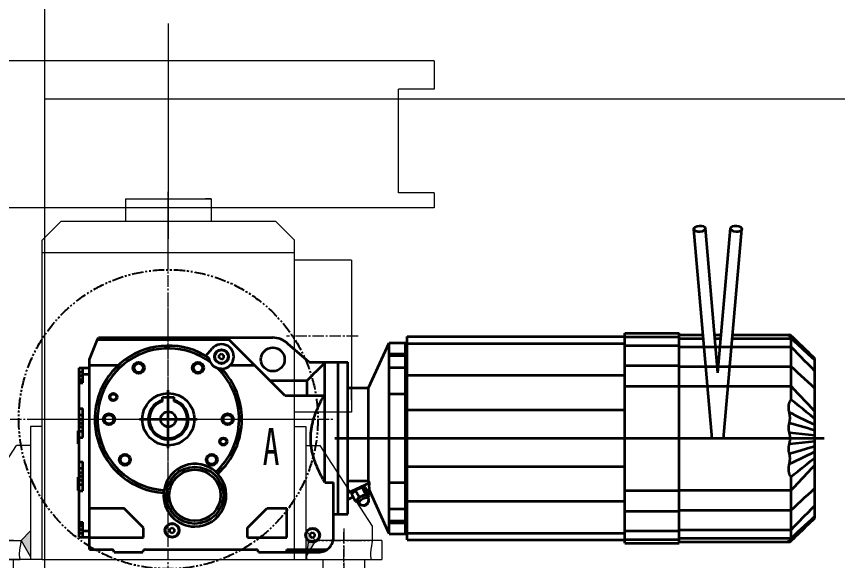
# Model space of a CAD drawing. Header units: millimetres. Extents: x -50460 to 50460, y -35640 to 35640.
# Drawn here: x -32865 to -32000, y 20628 to 21201 of the extents above; entities that cross this region are included whole.
import ezdxf

# ---------------------------------------------------------------- set-up
doc = ezdxf.new("R2010")
doc.units = ezdxf.units.MM
for name, pattern in [('双点画线', [22, 12, -2, 2, -2, 2, -2]), ('点画线', [18, 12, -2, 2, -2]), ('虚线', [2, 1, -1])]:
    doc.linetypes.add(name, pattern=pattern)
for name, color, linetype, lineweight in [('7', 30, '双点画线', 18), ('CDRAFT0', 7, 'Continuous', 15), ('EB0_1', 7, 'Continuous', 15), ('loading', 57, 'Continuous', 18), ('RackFrame', 5, 'Continuous', 18), ('中心线层', 1, '点画线', 18), ('剖面线层', 6, 'Continuous', 18), ('尺寸线层', 4, 'Continuous', 18), ('粗实线层', 7, 'Continuous', 15), ('虚线层', 100, '虚线', 18)]:
    doc.layers.add(name, color=color, linetype=linetype, lineweight=lineweight)
doc.styles.add('标准', font='', dxfattribs={"width": 0.667})
doc.styles.get('标准').set_extended_font_data('宋体')

# ---------------------------------------------------------------- blocks, each defined once
blk = doc.blocks.new('*X810')
at = {"layer": 'EB0_1'}
for p, q in [((2940, 130), (2010, 130)), ((2940, 130), (2940, 100)), ((2902.48, -9), (2902.48, 100)), ((2940, 100), (2902.48, 100)), ((2940, -9), (2902.48, -9)), ((2940, -9), (2940, -25)), ((2940, -25), (2437.59, -25))]:
    blk.add_line(p, q, dxfattribs=at)
at = {"layer": '中心线层'}
for p, q in [((2660, 169.1), (2660, -57.38)), ((2660, 159.71), (2660, -52.84))]:
    blk.add_line(p, q, dxfattribs=at)
blk = doc.blocks.new('*X814')
at = {"layer": 'CDRAFT0', "color": 1, "linetype": 'Continuous', "lineweight": 35}
for p, q in [((573.022827, -20.522934), (553.725769, 200.043564)), ((579, 48.842281), (565.680115, 201.089432)), ((579, 48.842281), (592.319885, 201.089432)), ((584.977173, -20.522934), (604.274231, 200.043564)), ((251.5, 87), (481, 87)), ((251.5, -127), (251.5, 87)), ((481, 90.5), (538.099976, 90.5)), ((481, -130.5), (481, 90.5)), ((481, 86.703751), (538.099976, 86.703751)), ((538.099976, -130.5), (538.099976, 90.5)), ((538.099976, 89), (563.440857, 89)), ((575.486694, 89), (582.513367, 89)), ((594.559204, 89), (655.107117, 89)), ((653.553528, 87.698013), (653.570557, 87.749474)), ((653.557129, 87.64547), (653.553528, 87.698013)), ((653.582336, 87.591972), (653.557129, 87.64547)), ((653.570557, 87.749474), (653.607178, 87.799713)), ((653.578186, 88.845238), (653.592285, 88.863464)), ((653.587402, 88.825836), (653.578186, 88.845238)), ((653.630188, 87.537636), (653.582336, 87.591972)), ((653.619141, 88.805962), (653.587402, 88.825836)), ((653.592285, 88.863464), (653.629395, 88.880508)), ((653.607178, 87.799713), (653.660645, 87.847504)), ((653.673767, 88.78508), (653.619141, 88.805962)), ((653.629395, 88.880508), (653.689148, 88.896385)), ((653.701843, 87.48243), (653.630188, 87.537636)), ((653.660645, 87.847504), (653.726807, 87.891624)), ((653.751709, 88.763245), (653.673767, 88.78508)), ((653.689148, 88.896385), (653.77124, 88.911079)), ((653.797791, 87.42688), (653.701843, 87.48243)), ((653.726807, 87.891624), (653.802368, 87.932068)), ((653.853333, 88.740494), (653.751709, 88.763245)), ((653.77124, 88.911079), (653.874634, 88.924522)), ((653.91687, 87.372009), (653.797791, 87.42688)), ((653.802368, 87.932068), (653.884094, 87.968842)), ((653.979065, 88.716896), (653.853333, 88.740494)), ((653.874634, 88.924522), (653.988708, 88.93586)), ((653.884094, 87.968842), (653.968811, 88.001938)), ((654.058472, 87.318062), (653.91687, 87.372009)), ((653.968811, 88.001938), (654.053345, 88.031342)), ((654.111084, 88.695358), (653.979065, 88.716896)), ((653.988708, 88.93586), (654.104004, 88.945007)), ((654.053345, 88.031342), (654.134399, 88.057053)), ((654.22229, 87.26519), (654.058472, 87.318062)), ((654.104004, 88.945007), (654.213196, 88.952187)), ((654.229065, 88.677917), (654.111084, 88.695358)), ((654.134399, 88.057053), (654.208801, 88.079071)), ((654.208374, 88.079056), (654.300659, 88.105942)), ((654.395935, 87.903717), (654.208557, 88.079063)), ((654.213196, 88.952187), (654.308655, 88.957603)), ((654.40802, 87.213554), (654.22229, 87.26519)), ((654.323975, 88.663857), (654.228699, 88.67794)), ((654.300659, 88.105942), (654.405701, 88.138054)), ((654.308655, 88.957603), (654.386902, 88.961853)), ((654.373108, 88.896004), (654.308655, 88.957603)), ((654.432617, 88.645927), (654.323975, 88.663857)), ((654.437622, 88.834396), (654.373108, 88.896004)), ((654.386902, 88.961853), (654.475037, 88.966576)), ((654.583313, 87.728378), (654.395935, 87.903717)), ((654.405701, 88.138054), (654.516785, 88.17466)), ((654.615173, 87.163315), (654.40802, 87.213554)), ((654.547058, 88.623909), (654.432617, 88.645927)), ((654.502136, 88.772797), (654.437622, 88.834396)), ((654.475037, 88.966576), (654.569214, 88.971596)), ((654.566589, 88.711189), (654.502136, 88.772797)), ((654.516785, 88.17466), (654.627258, 88.215019)), ((654.659546, 88.597557), (654.547058, 88.623909)), ((654.631104, 88.64959), (654.566589, 88.711189)), ((654.569214, 88.971596), (654.665894, 88.97673)), ((654.770691, 87.553032), (654.583313, 87.728378)), ((654.843567, 87.114616), (654.615173, 87.163315)), ((654.627258, 88.215019), (654.730408, 88.258392)), ((654.695557, 88.58799), (654.631104, 88.64959)), ((654.762451, 88.566628), (654.659546, 88.597557)), ((654.665894, 88.97673), (654.761292, 88.981781)), ((654.730408, 88.258392), (654.81958, 88.304031)), ((654.761292, 88.981781), (654.85199, 88.986565)), ((654.848145, 88.530876), (654.762451, 88.566628)), ((654.958069, 87.377693), (654.770691, 87.553032)), ((654.81958, 88.304031), (654.888123, 88.351196)), ((655.093262, 87.067528), (654.843567, 87.114616)), ((654.908936, 88.490059), (654.848145, 88.530876)), ((654.85199, 88.986565), (654.934265, 88.990906)), ((654.888123, 88.351196), (654.929321, 88.399147)), ((654.936584, 88.446693), (654.908936, 88.490059)), ((656.931335, 86.569328), (654.909241, 88.489815)), ((654.929321, 88.399147), (654.936584, 88.446693)), ((654.934265, 88.990906), (655.004517, 88.994606)), ((655.145447, 87.202347), (654.958069, 87.377693)), ((655.004517, 88.994606), (655.059143, 88.997475)), ((655.059143, 88.997475), (655.094604, 88.999336)), ((655.368347, 87.021545), (655.093262, 87.067528)), ((655.094604, 88.999336), (655.107117, 89)), ((659.095459, 85.149208), (655.107117, 89)), ((655.332825, 87.027008), (655.145447, 87.202347)), ((655.670349, 86.976868), (655.368347, 87.021545)), ((655.999939, 86.933838), (655.670349, 86.976868)), ((659.271362, 83.800705), (656, 86.933853)), ((656, 85.217987), (656, 86.933853)), ((658.958069, 84.644493), (656.931335, 86.569328)), ((-83, 63), (-74.51545, 84)), ((-74.51545, 84), (-73.707397, 86)), ((-74.51545, 84), (63.799999, 84)), ((-73.707397, 86), (110, 86)), ((122.900002, 24.9), (63.799999, 84)), ((148.300003, 60), (125.953758, 79.567368)), ((211, 33), (232.5, 80.5)), ((232.5, 80.5), (251.5, 80.5)), ((232.5, -120.5), (232.5, 80.5)), ((250, -120.5), (250, 80.5)), ((251.5, 79.831932), (481, 79.831932)), ((538.099976, 85.217987), (563.771729, 85.217987)), ((575.817566, 85.217987), (582.182495, 85.217987)), ((594.228333, 85.217987), (656, 85.217987)), ((659.571411, 81.914925), (656, 85.217987)), ((656, 76.34211), (656, 85.217987)), ((660.989441, 82.715256), (658.958069, 84.644493)), ((661.095947, 83.217697), (659.095459, 85.149208)), ((663.29718, 79.944862), (659.271362, 83.800705)), ((663.142883, 78.611862), (659.571411, 81.914925)), ((663.025452, 80.781586), (660.989441, 82.715256)), ((663.100708, 81.282082), (661.095947, 83.217697)), ((665.252136, 78.666931), (663.025452, 80.781586)), ((665.319763, 79.139549), (663.100708, 81.282082)), ((673.857117, 68.702675), (663.142883, 78.611862)), ((667.779419, 75.651611), (663.29718, 79.944862)), ((667.484436, 76.546906), (665.252136, 78.666931)), ((667.544006, 76.991989), (665.319763, 79.139549)), ((39.517685, 66.667854), (46.087379, 74.410706)), ((481, 77.521805), (538.099976, 77.521805)), ((538.099976, 76.34211), (656, 76.34211)), ((659.571411, 72.683495), (656, 76.34211)), ((656, 55.660084), (656, 76.34211)), ((663.142883, 69.024879), (659.571411, 72.683495)), ((669.722229, 74.421768), (667.484436, 76.546906)), ((669.773499, 74.839386), (667.544006, 76.991989)), ((672.420288, 71.206223), (667.779419, 75.651611)), ((674.215637, 70.154625), (669.722229, 74.421768)), ((672.00824, 72.681709), (669.773499, 74.839386)), ((674.24823, 70.518951), (672.00824, 72.681709)), ((676.921753, 66.893974), (672.420288, 71.206223)), ((676.471436, 68.012505), (674.215637, 70.154625)), ((676.49353, 68.351097), (674.24823, 70.518951)), ((-83, -137.100006), (-83, 63)), ((43.098392, 64.403358), (43.097393, 64.411682)), ((43.101448, 64.378624), (43.098392, 64.403358)), ((43.106647, 64.337852), (43.101448, 64.378624)), ((43.11409, 64.28141), (43.106647, 64.337852)), ((43.123848, 64.209801), (43.11409, 64.28141)), ((43.135994, 64.124443), (43.123848, 64.209801)), ((43.150688, 64.026291), (43.135994, 64.124443)), ((43.168091, 63.916164), (43.150688, 64.026291)), ((43.188385, 63.794888), (43.168091, 63.916164)), ((43.211792, 63.662895), (43.188385, 63.794888)), ((43.238888, 63.518909), (43.211792, 63.662895)), ((43.270195, 63.362808), (43.238888, 63.518909)), ((43.306206, 63.194653), (43.270195, 63.362808)), ((43.347416, 63.014519), (43.306206, 63.194653)), ((43.394318, 62.822464), (43.347416, 63.014519)), ((43.447235, 62.619232), (43.394318, 62.822464)), ((43.506577, 62.405727), (43.447235, 62.619232)), ((43.573032, 62.18203), (43.506577, 62.405727)), ((43.647289, 61.948223), (43.573032, 62.18203)), ((43.730045, 61.70438), (43.647289, 61.948223)), ((43.821987, 61.450584), (43.730045, 61.70438)), ((43.923729, 61.187134), (43.821987, 61.450584)), ((44.033913, 60.919331), (43.923729, 61.187134)), ((44.152008, 60.649643), (44.033913, 60.919331)), ((44.278259, 60.378365), (44.152008, 60.649643)), ((53.5, 67.443375), (56, 68.886749)), ((53.5, 64.556625), (53.5, 67.443375)), ((56, 63.113247), (53.5, 64.556625)), ((58.5, 67.443375), (56, 68.886749)), ((56, 63.113247), (58.5, 64.556625)), ((58.5, 64.556625), (58.5, 67.443375)), ((67.738571, 60.414185), (67.9384, 60.855061)), ((67.9384, 60.855061), (68.120407, 61.299541)), ((68.120445, 61.29953), (68.120461, 61.29953)), ((232.5, 69.013664), (251.5, 69.013664)), ((232.5, 67.077187), (251.5, 67.077187)), ((666.714294, 65.366264), (663.142883, 69.024879)), ((670.285706, 61.707653), (666.714294, 65.366264)), ((673.857117, 58.049038), (670.285706, 61.707653)), ((677.428589, 65.399612), (673.857117, 68.702675)), ((678.732727, 65.865265), (676.471436, 68.012505)), ((678.74408, 66.178116), (676.49353, 68.351097)), ((681, 62.986603), (676.921753, 66.893974)), ((681, 62.096546), (677.428589, 65.399612)), ((681, 63.71233), (678.732727, 65.865265)), ((681, 64), (678.74408, 66.178116)), ((680.23053, 63.728489), (680.076599, 63.872501)), ((680.384399, 63.584476), (680.23053, 63.728489)), ((680.53833, 63.440464), (680.384399, 63.584476)), ((680.6922, 63.296452), (680.53833, 63.440464)), ((680.84613, 63.152439), (680.6922, 63.296452)), ((681, 63.008427), (680.84613, 63.152439)), ((681, 63.712357), (681, 64)), ((681, 63.008427), (681, 63.71233)), ((681, 62.986614), (681, 63.008427)), ((681, -103.712334), (681, 62.986603)), ((-94, 54), (-83, 54)), ((-94, -124), (-94, 54)), ((-90, 47.5), (-90, 54)), ((-83, 56.82687), (-52.696838, 56.82687)), ((44.412895, 60.105782), (44.278259, 60.378365)), ((44.556168, 59.832199), (44.412895, 60.105782)), ((52.033653, 53.619736), (51.778042, 53.704552)), ((52.286987, 53.541431), (52.033653, 53.619736)), ((52.537853, 53.469421), (52.286987, 53.541431)), ((52.786053, 53.4035), (52.537853, 53.469421)), ((53.031391, 53.343456), (52.786053, 53.4035)), ((53.273682, 53.289082), (53.031391, 53.343456)), ((53.512726, 53.240158), (53.273682, 53.289082)), ((53.748302, 53.196491), (53.512726, 53.240158)), ((53.976776, 53.158333), (53.748302, 53.196491)), ((54.195786, 53.125618), (53.976776, 53.158333)), ((54.405342, 53.097893), (54.195786, 53.125618)), ((54.605469, 53.074703), (54.405342, 53.097893)), ((54.796185, 53.055595), (54.605469, 53.074703)), ((54.977509, 53.040115), (54.796185, 53.055595)), ((55.149464, 53.027805), (54.977509, 53.040115)), ((55.312061, 53.018215), (55.149464, 53.027805)), ((55.46484, 53.010983), (55.312061, 53.018215)), ((55.607475, 53.005836), (55.46484, 53.010983)), ((55.739956, 53.002483), (55.607475, 53.005836)), ((55.862282, 53.000626), (55.739956, 53.002483)), ((55.974442, 52.999966), (55.862282, 53.000626)), ((55.974442, 52.999966), (56.076431, 53.000217)), ((56.076431, 53.000217), (56.1684, 53.001087)), ((56.1684, 53.001087), (56.251007, 53.002415)), ((56.251007, 53.002415), (56.323967, 53.004025)), ((56.323967, 53.004025), (56.386856, 53.005753)), ((56.386856, 53.005753), (56.439232, 53.007423)), ((56.439232, 53.007423), (56.480412, 53.008865)), ((56.480412, 53.008865), (56.51004, 53.009987)), ((56.51004, 53.009987), (56.527939, 53.010712)), ((56.527939, 53.010712), (56.533947, 53.010971)), ((65.211449, 56.827011), (65.547836, 57.177547)), ((65.211609, 56.82687), (90.973129, 56.82687)), ((65.547836, 57.177547), (65.872757, 57.542549)), ((65.872757, 57.542549), (66.184853, 57.921185)), ((66.184853, 57.921185), (66.483116, 58.312359)), ((66.483116, 58.312359), (66.766708, 58.714863)), ((66.766708, 58.714863), (67.034782, 59.127487)), ((67.034782, 59.127487), (67.286491, 59.549026)), ((67.286491, 59.549026), (67.521187, 59.978359)), ((67.521187, 59.978359), (67.738571, 60.414185)), ((148.300003, 60), (189, 60)), ((156.414886, 51.070992), (159.164368, 53.833286)), ((159.164368, 53.833286), (162.023849, 56.705109)), ((162.023849, 56.705109), (165, 59.693161)), ((165, -66.636894), (165, 60)), ((179, -100), (179, 60)), ((189, -100), (189, 60)), ((232.5, 54.349266), (251.5, 54.349266)), ((481, 56.586533), (538.099976, 56.586533)), ((538.099976, 55.660084), (656, 55.660084)), ((659.571411, 52.360588), (656, 55.660084)), ((656, 34.771896), (656, 55.660084)), ((663.142883, 49.061092), (659.571411, 52.360588)), ((677.428589, 54.390427), (673.857117, 58.049038)), ((681, 50.731812), (677.428589, 54.390427)), ((-93.5, 50), (-90, 50)), ((-93.5, 46), (-93.5, 50)), ((-93.5, 46), (-90, 46)), ((-93.5, 42), (-93.5, 46)), ((-90, 47.5), (-83, 47.5)), ((-90, 38.400658), (-90, 47.5)), ((146.399994, 40.999672), (148.766891, 43.381508)), ((148.766891, 43.381508), (151.221649, 45.850643)), ((151.221649, 45.850643), (153.769226, 48.412025)), ((153.769226, 48.412025), (156.414886, 51.070992)), ((251.5, 46.366024), (481, 46.366024)), ((666.714294, 45.761593), (663.142883, 49.061092)), ((670.285706, 42.462097), (666.714294, 45.761593)), ((-94, 41), (-90, 41)), ((-94, 38.400658), (-90, 38.400658)), ((-93.5, 42), (-90, 42)), ((106.800331, 40.999672), (146.399994, 40.999672)), ((146.399994, 24.9), (146.399994, 40.999672)), ((481, 34.978065), (538.099976, 34.978065)), ((538.099976, 34.771896), (656, 34.771896)), ((659.571411, 30.967751), (656, 34.771896)), ((656, 20.527136), (656, 34.771896)), ((673.857117, 39.162601), (670.285706, 42.462097)), ((677.428589, 35.863106), (673.857117, 39.162601)), ((681, 32.56361), (677.428589, 35.863106)), ((0, -30.5), (0, 30.5)), ((189, 33), (211, 33)), ((211, -64.810318), (211, 33)), ((232.5, 26.65638), (251.5, 26.65638)), ((663.142883, 27.163601), (659.571411, 30.967751)), ((673.857117, 15.751157), (663.142883, 27.163601)), ((-6, 23.299999), (6, 23.299999)), ((-6, 19.078785), (-6, 23.299999)), ((6, 19.078785), (6, 23.299999)), ((122.900002, 24.9), (164.000061, 24.9)), ((159.297607, 15.987962), (160.000046, 17.416662)), ((160.000046, 17.416662), (160.73378, 18.866522)), ((160.73378, 18.866522), (161.49971, 20.338629)), ((161.49971, 20.338629), (162.298721, 21.834112)), ((162.298721, 21.834112), (163.131836, 23.354158)), ((163.131836, 23.354158), (164.000061, 24.9)), ((654.145325, 16.88759), (654.299194, 17.380312)), ((654.299194, 17.380312), (654.473328, 17.864672)), ((654.473328, 17.864672), (654.669128, 18.340906)), ((654.669128, 18.340906), (654.887329, 18.80698)), ((654.887329, 18.80698), (655.128845, 19.260855)), ((655.128845, 19.260855), (655.394348, 19.700476)), ((655.394348, 19.700476), (655.68457, 20.123428)), ((655.68457, 20.123428), (656, 20.527145)), ((660.14978, 17.207645), (656, 20.527136)), ((-94, 11.299782), (-90, 11.299782)), ((-90, -19.299782), (-90, 11.299782)), ((155.697144, 7.804441), (156.22757, 9.12674)), ((156.22757, 9.12674), (156.785004, 10.464502)), ((156.785004, 10.464502), (157.370041, 11.818595)), ((157.370041, 11.818595), (157.983353, 13.18991)), ((157.983353, 13.18991), (158.625626, 14.579378)), ((158.625626, 14.579378), (159.297607, 15.987962)), ((251.5, 9.831527), (481, 9.831527)), ((653.55249, 12.451085), (653.563354, 13.048388)), ((653.56012, 11.843448), (653.55249, 12.451085)), ((653.586365, 11.226793), (653.56012, 11.843448)), ((653.563354, 13.048388), (653.592529, 13.634731)), ((653.628967, 10.626174), (653.586365, 11.226793)), ((653.592529, 13.634731), (653.639954, 14.209488)), ((653.684692, 10.05546), (653.628967, 10.626174)), ((653.639954, 14.209488), (653.705444, 14.772034)), ((653.750732, 9.51678), (653.684692, 10.05546)), ((653.705444, 14.772034), (653.788879, 15.321743)), ((653.824341, 9.012263), (653.750732, 9.51678)), ((653.788879, 15.321743), (653.890076, 15.857988)), ((653.902771, 8.544038), (653.824341, 9.012263)), ((653.890076, 15.857988), (654.008972, 16.380146)), ((654.008972, 16.380146), (654.145325, 16.88759)), ((664.384888, 13.821001), (660.14978, 17.207645)), ((668.554138, 10.488413), (664.384888, 13.821001)), ((672.702637, 7.174413), (668.554138, 10.488413)), ((677.428589, 11.947009), (673.857117, 15.751157)), ((681, 8.14286), (677.428589, 11.947009)), ((-94, 4.660254), (-90, 4.660254)), ((-93.5, 0), (-90, 0)), ((-93.5, -4), (-93.5, 0)), ((-30.5, 0), (30.5, 0)), ((152.69606, -1.085554), (153.051758, 0.150468)), ((153.051758, 0.150468), (153.431107, 1.396621)), ((153.431107, 1.396621), (153.834473, 2.6536)), ((153.834473, 2.6536), (154.262314, 3.922124)), ((154.262314, 3.922124), (154.715042, 5.202929)), ((154.715042, 5.202929), (155.193161, 6.496774)), ((155.193161, 6.496774), (155.697144, 7.804441)), ((653.983154, 8.114234), (653.902771, 8.544038)), ((654.062866, 7.72498), (653.983154, 8.114234)), ((654.138977, 7.378405), (654.062866, 7.72498)), ((654.208801, 7.076638), (654.138977, 7.378405)), ((654.291687, 6.717988), (654.208374, 7.076538)), ((658.035889, 5.213468), (654.208557, 7.076583)), ((654.385986, 6.288195), (654.291687, 6.717988)), ((654.486267, 5.792316), (654.385986, 6.288195)), ((654.587524, 5.235507), (654.486267, 5.792316)), ((654.684753, 4.622927), (654.587524, 5.235507)), ((654.772888, 3.95973), (654.684753, 4.622927)), ((654.847046, 3.251075), (654.772888, 3.95973)), ((654.902161, 2.502118), (654.847046, 3.251075)), ((654.856079, -0.57863), (654.908081, 0.139292)), ((654.933228, 1.718017), (654.902161, 2.502118)), ((654.908081, 0.139292), (654.935425, 0.910088)), ((654.935425, 0.910088), (654.933228, 1.718017)), ((661.863281, 3.350353), (658.035889, 5.213468)), ((673.345276, -2.238992), (661.863281, 3.350353)), ((676.834534, 3.876635), (672.702637, 7.174413)), ((681, 0.556568), (676.834534, 3.876635)), ((-93.5, -4), (-90, -4)), ((-93.5, -8), (-93.5, -4)), ((-93.5, -8), (-90, -8)), ((150.841125, -9.50935), (151.040009, -8.326005)), ((151.040009, -8.326005), (151.260529, -7.136995)), ((151.260529, -7.136995), (151.502899, -5.94172)), ((151.502899, -5.94172), (151.767365, -4.739568)), ((151.767365, -4.739568), (152.054184, -3.529916)), ((152.054184, -3.529916), (152.363647, -2.312128)), ((152.363647, -2.312128), (152.69606, -1.085554)), ((653.578247, -8.91426), (653.585205, -8.294946)), ((653.585205, -8.294946), (653.612244, -7.676699)), ((653.612244, -7.676699), (653.659668, -7.059965)), ((653.659668, -7.059965), (653.727844, -6.445069)), ((653.727844, -6.445069), (653.817261, -5.83304)), ((653.817261, -5.83304), (653.923279, -5.247982)), ((653.923279, -5.247982), (654.030212, -4.750631)), ((654.030212, -4.750631), (654.133362, -4.332635)), ((654.133362, -4.332635), (654.229004, -3.98129)), ((654.228699, -3.981197), (654.310852, -3.680864)), ((658.053345, -5.089053), (654.228882, -3.981252)), ((654.310852, -3.680864), (654.403992, -3.315789)), ((654.403992, -3.315789), (654.502991, -2.887669)), ((654.502991, -2.887669), (654.602844, -2.398197)), ((654.602844, -2.398197), (654.698364, -1.849069)), ((654.698364, -1.849069), (654.784485, -1.241982)), ((654.784485, -1.241982), (654.856079, -0.57863)), ((661.877747, -6.196854), (658.053345, -5.089053)), ((665.702209, -7.304656), (661.877747, -6.196854)), ((673.351135, -9.520258), (665.702209, -7.304656)), ((677.172668, -4.102107), (673.345276, -2.238992)), ((681, -5.965222), (677.172668, -4.102107)), ((-95, -12), (-93.999954, -12)), ((-95, -26), (-95, -12)), ((-94, -12.660254), (-90, -12.660254)), ((150.04129, -17.682995), (150.092926, -16.523113)), ((150.092926, -16.523113), (150.165283, -15.361572)), ((150.165283, -15.361572), (150.258453, -14.197816)), ((150.258453, -14.197816), (150.372498, -13.031282)), ((150.372498, -13.031282), (150.507538, -11.861409)), ((150.507538, -11.861409), (150.663696, -10.687624)), ((150.663696, -10.687624), (150.841125, -9.50935)), ((653.591003, -9.533829), (653.578247, -8.91426)), ((653.623169, -10.152841), (653.591003, -9.533829)), ((653.674561, -10.770486), (653.623169, -10.152841)), ((653.744812, -11.385953), (653.674561, -10.770486)), ((653.832031, -11.988535), (653.744812, -11.385953)), ((653.927917, -12.540378), (653.832031, -11.988535)), ((654.027832, -13.037065), (653.927917, -12.540378)), ((654.127441, -13.47769), (654.027832, -13.037065)), ((654.222534, -13.861346), (654.127441, -13.47769)), ((654.308838, -14.187129), (654.222534, -13.861346)), ((654.399841, -14.531929), (654.308411, -14.187243)), ((681, -17.110544), (654.308655, -14.187187)), ((654.503296, -14.947142), (654.399841, -14.531929)), ((654.613281, -15.429383), (654.503296, -14.947142)), ((654.724243, -15.975156), (654.613281, -15.429383)), ((654.83075, -16.580959), (654.724243, -15.975156)), ((654.927246, -17.243299), (654.83075, -16.580959)), ((655.008301, -17.958673), (654.927246, -17.243299)), ((677.175537, -10.628059), (673.351135, -9.520258)), ((681, -11.735861), (677.175537, -10.628059)), ((-94, -19.299782), (-90, -19.299782)), ((150, -20), (150.010315, -18.841774)), ((150.010986, -21.19474), (150, -20)), ((150.010315, -18.841774), (150.04129, -17.682995)), ((150.04393, -22.390087), (150.010986, -21.19474)), ((150.098877, -23.586645), (150.04393, -22.390087)), ((150.175888, -24.785025), (150.098877, -23.586645)), ((150.27504, -25.985836), (150.175888, -24.785025)), ((175.45, -20), (253.55, -20)), ((179, -20), (250, -20)), ((238.45, -20), (492.55, -20)), ((471, -20), (691, -20)), ((654.225159, -26.128517), (654.308838, -25.812862)), ((654.308411, -25.812756), (654.400818, -25.46439)), ((654.308655, -25.812813), (681, -22.889456)), ((654.400818, -25.46439), (654.505493, -25.043732)), ((654.505493, -25.043732), (654.61676, -24.554455)), ((654.61676, -24.554455), (654.728882, -24.000229)), ((654.728882, -24.000229), (654.836243, -23.384727)), ((654.836243, -23.384727), (654.933105, -22.711618)), ((654.933105, -22.711618), (655.013733, -21.984575)), ((655.068359, -18.723585), (655.008301, -17.958673)), ((655.013733, -21.984575), (655.07251, -21.20727)), ((655.101929, -19.534534), (655.068359, -18.723585)), ((655.07251, -21.20727), (655.103638, -20.383371)), ((655.103638, -20.383371), (655.101929, -19.534534)), ((-95, -26), (-93.999947, -26)), ((150.396423, -27.189695), (150.27504, -25.985836)), ((150.540161, -28.397224), (150.396423, -27.189695)), ((150.706421, -29.609051), (150.540161, -28.397224)), ((150.895355, -30.825808), (150.706421, -29.609051)), ((151.107162, -32.048141), (150.895355, -30.825808)), ((151.342072, -33.276699), (151.107162, -32.048141)), ((151.600327, -34.51215), (151.342072, -33.276699)), ((151.882172, -35.755169), (151.600327, -34.51215)), ((653.578918, -30.994263), (653.593567, -30.398912)), ((653.582397, -31.590256), (653.578918, -30.994263)), ((653.604492, -32.186039), (653.582397, -31.590256)), ((653.593567, -30.398912), (653.626099, -29.804518)), ((653.645386, -32.780766), (653.604492, -32.186039)), ((653.626099, -29.804518), (653.676392, -29.211123)), ((653.705505, -33.373585), (653.645386, -32.780766)), ((653.676392, -29.211123), (653.744141, -28.619411)), ((653.785095, -33.963646), (653.705505, -33.373585)), ((653.744141, -28.619411), (653.829102, -28.030066)), ((653.884521, -34.550102), (653.785095, -33.963646)), ((653.829102, -28.030066), (653.927124, -27.465092)), ((654.003174, -35.127773), (653.884521, -34.550102)), ((653.927124, -27.465092), (654.029236, -26.95768)), ((654.029236, -26.95768), (654.130249, -26.511139)), ((654.130249, -26.511139), (654.225159, -26.128517)), ((658.053345, -34.910946), (661.877747, -33.803146)), ((661.877747, -33.803146), (665.702209, -32.695343)), ((665.702209, -32.695343), (673.351135, -30.479742)), ((673.351135, -30.479742), (677.175537, -29.371941)), ((677.172668, -35.897892), (681, -34.034779)), ((677.175537, -29.371941), (681, -28.264139)), ((152.187943, -37.006443), (151.882172, -35.755169)), ((152.517929, -38.266674), (152.187943, -37.006443)), ((152.872513, -39.536587), (152.517929, -38.266674)), ((153.25206, -40.816917), (152.872513, -39.536587)), ((153.656998, -42.108421), (153.25206, -40.816917)), ((154.087738, -43.411877), (153.656998, -42.108421)), ((654.122314, -35.623177), (654.003174, -35.127773)), ((654.229065, -36.018703), (654.122314, -35.623177)), ((654.31012, -36.31646), (654.228699, -36.018803)), ((654.228882, -36.018749), (658.053345, -34.910946)), ((654.402344, -36.677555), (654.31012, -36.31646)), ((654.500427, -37.100487), (654.402344, -36.677555)), ((654.599365, -37.583637), (654.500427, -37.100487)), ((654.694275, -38.125401), (654.599365, -37.583637)), ((654.780212, -38.724163), (654.694275, -38.125401)), ((654.777344, -43.922638), (654.851196, -43.204853)), ((654.852112, -39.378315), (654.780212, -38.724163)), ((654.851196, -43.204853), (654.905334, -42.446442)), ((654.90509, -40.08625), (654.852112, -39.378315)), ((654.934204, -40.846352), (654.90509, -40.08625)), ((654.905334, -42.446442), (654.93457, -41.652748)), ((654.93457, -41.652748), (654.934204, -40.846352)), ((661.863281, -43.350353), (665.690613, -41.487236)), ((665.690613, -41.487236), (673.345276, -37.761009)), ((673.345276, -37.761009), (677.172668, -35.897892)), ((676.921753, -43.807365), (681, -40.556568)), ((-94, -44.700218), (-90, -44.700218)), ((-94, -51.339745), (-90, -51.339745)), ((-90, -75.299782), (-90, -44.700218)), ((154.5448, -44.728085), (154.087738, -43.411877)), ((155.028656, -46.057865), (154.5448, -44.728085)), ((155.539871, -47.402069), (155.028656, -46.057865)), ((156.079025, -48.76157), (155.539871, -47.402069)), ((156.646744, -50.137283), (156.079025, -48.76157)), ((157.243683, -51.530144), (156.646744, -50.137283)), ((157.87056, -52.941128), (157.243683, -51.530144)), ((251.5, -49.831528), (481, -49.831528)), ((653.552551, -52.314339), (653.563904, -51.71954)), ((653.563904, -51.71954), (653.592346, -51.126209)), ((653.592346, -51.126209), (653.636597, -50.540535)), ((653.636597, -50.540535), (653.692993, -49.983288)), ((653.692993, -49.983288), (653.758789, -49.458096)), ((653.758789, -49.458096), (653.831543, -48.966679)), ((653.831543, -48.966679), (653.90863, -48.510765)), ((653.90863, -48.510765), (653.987427, -48.092079)), ((653.987427, -48.092079), (654.06543, -47.712349)), ((654.06543, -47.712349), (654.140076, -47.373291)), ((654.140076, -47.373291), (654.208801, -47.076637)), ((654.208374, -47.076538), (654.292419, -46.714874)), ((654.208557, -47.076584), (658.035889, -45.213467)), ((654.292419, -46.714874), (654.387634, -46.280487)), ((654.387634, -46.280487), (654.488892, -45.778717)), ((654.488892, -45.778717), (654.591003, -45.21492)), ((654.591003, -45.21492), (654.688904, -44.59444)), ((654.688904, -44.59444), (654.777344, -43.922638)), ((658.035889, -45.213467), (661.863281, -43.350353)), ((663.29718, -54.690857), (667.779419, -51.107891)), ((667.779419, -51.107891), (672.420288, -47.400391)), ((672.420288, -47.400391), (676.921753, -43.807365)), ((677.428589, -51.94701), (681, -48.14286)), ((-93.5, -56), (-90, -56)), ((-93.5, -64), (-93.5, -56)), ((-93.5, -60), (-90, -60)), ((50.075371, -55.470879), (49.978085, -55.383671)), ((50.171944, -55.558155), (50.075371, -55.470879)), ((50.267654, -55.645336), (50.171944, -55.558155)), ((50.362373, -55.732292), (50.267654, -55.645336)), ((50.455967, -55.818871), (50.362373, -55.732292)), ((50.548306, -55.904942), (50.455967, -55.818871)), ((50.639259, -55.990364), (50.548306, -55.904942)), ((50.728699, -56.074997), (50.639259, -55.990364)), ((50.816494, -56.158699), (50.728699, -56.074997)), ((50.902325, -56.241142), (50.816494, -56.158699)), ((50.985889, -56.321983), (50.902325, -56.241142)), ((51.067085, -56.401089), (50.985889, -56.321983)), ((51.145828, -56.478317), (51.067085, -56.401089)), ((51.222019, -56.553535), (51.145828, -56.478317)), ((51.29557, -56.626602), (51.222019, -56.553535)), ((51.366383, -56.697388), (51.29557, -56.626602)), ((51.434368, -56.765751), (51.366383, -56.697388)), ((51.499413, -56.831535), (51.434368, -56.765751)), ((51.561234, -56.894405), (51.499413, -56.831535)), ((51.619717, -56.954182), (51.561234, -56.894405)), ((51.674801, -57.010769), (51.619717, -56.954182)), ((51.72644, -57.064064), (51.674801, -57.010769)), ((51.774578, -57.113964), (51.72644, -57.064064)), ((51.81916, -57.160374), (51.774578, -57.113964)), ((51.860134, -57.203194), (51.81916, -57.160374)), ((51.897446, -57.242317), (51.860134, -57.203194)), ((51.931019, -57.277618), (51.897446, -57.242317)), ((51.960709, -57.30891), (51.931019, -57.277618)), ((51.986496, -57.336151), (51.960709, -57.30891)), ((52.008358, -57.359299), (51.986496, -57.336151)), ((52.026287, -57.378323), (52.008358, -57.359299)), ((52.04026, -57.393181), (52.026287, -57.378323)), ((52.050262, -57.403843), (52.04026, -57.393181)), ((52.056274, -57.410263), (52.050262, -57.403843)), ((52.058281, -57.412415), (52.056274, -57.410263)), ((158.528107, -54.371243), (157.87056, -52.941128)), ((159.217133, -55.821545), (158.528107, -54.371243)), ((159.938492, -57.293125), (159.217133, -55.821545)), ((160.693069, -58.787121), (159.938492, -57.293125)), ((161.481827, -60.304726), (160.693069, -58.787121)), ((162.305801, -61.847176), (161.481827, -60.304726)), ((653.559143, -52.909435), (653.552551, -52.314339)), ((653.584351, -53.503662), (653.559143, -52.909435)), ((653.629028, -54.095856), (653.584351, -53.503662)), ((653.694031, -54.684849), (653.629028, -54.095856)), ((653.779846, -55.268101), (653.694031, -54.684849)), ((653.885559, -55.836208), (653.779846, -55.268101)), ((654.010559, -56.387154), (653.885559, -55.836208)), ((654.154724, -56.920383), (654.010559, -56.387154)), ((654.317688, -57.435345), (654.154724, -56.920383)), ((654.499146, -57.931488), (654.317688, -57.435345)), ((654.698914, -58.40826), (654.499146, -57.931488)), ((654.916626, -58.865116), (654.698914, -58.40826)), ((655.153198, -59.303608), (654.916626, -58.865116)), ((655.41217, -59.728096), (655.153198, -59.303608)), ((655.694275, -60.136692), (655.41217, -59.728096)), ((655.999939, -60.527172), (655.694275, -60.136692)), ((656, -60.527138), (659.271362, -57.910275)), ((656, -126.933853), (656, -60.527138)), ((659.271362, -57.910275), (663.29718, -54.690857)), ((663.142883, -67.163605), (673.857117, -55.751156)), ((673.857117, -55.751156), (677.428589, -51.94701)), ((-95, -61), (-93.999992, -61)), ((-95, -68), (-95, -61)), ((-95, -75), (-95, -68)), ((-94, -68.660255), (-90, -68.660255)), ((-93.5, -64), (-90, -64)), ((163.166031, -63.415771), (162.305801, -61.847176)), ((164.063705, -65.011871), (163.166031, -63.415771)), ((165, -66.636894), (164.063705, -65.011871)), ((165, -66.636894), (174, -66.636894)), ((174, -124), (174, -66.636894)), ((189, -64.810318), (211, -64.810318)), ((189, -77.531898), (212.010666, -66.902359)), ((211.141769, -65.103928), (211, -64.810318)), ((211.284393, -65.399261), (211.141769, -65.103928)), ((211.427887, -65.696335), (211.284393, -65.399261)), ((211.57225, -65.995171), (211.427887, -65.696335)), ((211.717499, -66.295769), (211.57225, -65.995171)), ((211.863632, -66.59816), (211.717499, -66.295769)), ((211.758377, -69.527428), (211.794296, -68.886208)), ((211.794296, -68.886208), (211.848251, -68.235344)), ((211.848251, -68.235344), (211.920334, -67.574257)), ((212.010666, -66.902359), (211.863632, -66.59816)), ((211.920334, -67.574257), (212.010666, -66.902359)), ((232.5, -66.65638), (251.5, -66.65638)), ((659.571411, -70.967751), (663.142883, -67.163605)), ((-95, -75), (-93.999977, -75)), ((-94, -75.299782), (-90, -75.299782)), ((-4.893054, -77.345383), (-4.892819, -77.342453)), ((-4.892819, -77.342453), (-4.89211, -77.333672)), ((-4.89211, -77.333672), (-4.890923, -77.319061)), ((-4.890923, -77.319061), (-4.88925, -77.298653)), ((-4.88925, -77.298653), (-4.887087, -77.272453)), ((-4.887087, -77.272453), (-4.884429, -77.240562)), ((-4.884429, -77.240562), (-4.88126, -77.203049)), ((-4.88126, -77.203049), (-4.877567, -77.159973)), ((-4.877567, -77.159973), (-4.873333, -77.111412)), ((-4.873333, -77.111412), (-4.868547, -77.057442)), ((-4.868547, -77.057442), (-4.863205, -76.998306)), ((-4.863205, -76.998306), (-4.857285, -76.934135)), ((-4.857285, -76.934135), (-4.850769, -76.865044)), ((-4.850769, -76.865044), (-4.843634, -76.791153)), ((-4.843634, -76.791153), (-4.835859, -76.712578)), ((-4.835859, -76.712578), (-4.827423, -76.629425)), ((-4.827423, -76.629425), (-4.818306, -76.541824)), ((-4.818306, -76.541824), (-4.808486, -76.449898)), ((-4.808486, -76.449898), (-4.797958, -76.353935)), ((-4.797958, -76.353935), (-4.786729, -76.254356)), ((-4.786729, -76.254356), (-4.774788, -76.151329)), ((-4.774788, -76.151329), (-4.762125, -76.045013)), ((-4.762125, -76.045013), (-4.74873, -75.935585)), ((-4.74873, -75.935585), (-4.734591, -75.823212)), ((-4.734591, -75.823212), (-4.719698, -75.708054)), ((-4.719698, -75.708054), (-4.704041, -75.590286)), ((-4.704041, -75.590286), (-4.687612, -75.4701)), ((-4.687612, -75.4701), (-4.670458, -75.348068)), ((-4.670458, -75.348068), (-4.652613, -75.224518)), ((-4.652613, -75.224518), (-4.634095, -75.099655)), ((-4.634095, -75.099655), (-4.614921, -74.973663)), ((-4.614921, -74.973663), (-4.59511, -74.846725)), ((-4.59511, -74.846725), (-4.574679, -74.719048)), ((-4.574679, -74.719048), (-4.553645, -74.590813)), ((-4.553645, -74.590813), (-4.532027, -74.462212)), ((193.275757, -79.000908), (196.890549, -74.652306)), ((196.890549, -74.652306), (204.120117, -71.312683)), ((200.915466, -82.089394), (196.890549, -74.652306)), ((208.145035, -78.749771), (204.120117, -71.312683)), ((207.734894, -72.321655), (204.120117, -71.312683)), ((211.759827, -79.758743), (207.734894, -72.321655)), ((209.226074, -75.076973), (212.010666, -73.790657)), ((232.5, -120.5), (211.470764, -74.040054)), ((211.740433, -70.159546), (211.758377, -69.527428)), ((211.740433, -70.783119), (211.740433, -70.159546)), ((211.758377, -71.398666), (211.740433, -70.783119)), ((211.794296, -72.006699), (211.758377, -71.398666)), ((211.848251, -72.607719), (211.794296, -72.006699)), ((211.920334, -73.202209), (211.848251, -72.607719)), ((212.010666, -73.790657), (211.920334, -73.202209)), ((481, -74.978065), (538.099976, -74.978065)), ((538.099976, -74.771896), (656, -74.771896)), ((656, -74.771896), (659.571411, -70.967751)), ((673.857117, -79.162605), (677.428589, -75.863106)), ((677.428589, -75.863106), (681, -72.563606)), ((189, -84.420197), (194.766937, -81.756218)), ((197.30069, -86.437988), (193.275757, -79.000908)), ((197.30069, -86.437988), (200.915466, -82.089394)), ((200.579086, -87.353073), (197.30069, -86.437988)), ((201.034836, -88.19519), (199.693192, -85.716164)), ((200.915466, -82.089394), (208.145035, -78.749771)), ((211.759827, -79.758743), (208.145035, -78.749771)), ((210.708954, -82.959595), (209.36731, -80.480568)), ((210.074142, -81.786613), (211.759827, -79.758743)), ((210.879028, -83.304565), (210.708954, -82.959595)), ((211.022339, -83.661301), (210.879028, -83.304565)), ((211.138626, -84.029579), (211.022339, -83.661301)), ((211.126846, -86.757309), (211.220612, -86.367378)), ((211.226395, -84.405075), (211.138626, -84.029579)), ((211.220612, -86.367378), (211.284271, -85.96508)), ((211.285797, -84.790154), (211.226395, -84.405075)), ((211.284271, -85.96508), (211.297577, -85.838295)), ((211.31543, -85.177338), (211.285797, -84.790154)), ((211.297577, -85.838295), (211.31723, -85.509041)), ((211.31723, -85.509041), (211.31543, -85.177338)), ((251.5, -86.36602), (481, -86.36602)), ((663.142883, -89.061089), (666.714294, -85.761597)), ((666.714294, -85.761597), (670.285706, -82.462097)), ((670.285706, -82.462097), (673.857117, -79.162605)), ((-83, -93.474998), (-46.849998, -93.474998)), ((-26.1, -114.224998), (-46.849998, -93.474998)), ((83.5, -114.224998), (104.25, -93.474998)), ((104.25, -93.474998), (125, -93.474998)), ((125, -124.599998), (125, -93.474998)), ((201.230621, -88.526245), (201.034836, -88.19519)), ((201.450897, -88.841331), (201.230621, -88.526245)), ((201.695618, -89.140099), (201.450897, -88.841331)), ((201.961975, -89.418945), (201.695618, -89.140099)), ((202.251862, -89.679283), (201.961975, -89.418945)), ((202.559814, -89.91584), (202.251862, -89.679283)), ((202.836517, -90.09877), (202.559814, -89.91584)), ((203.12291, -90.26239), (202.836517, -90.09877)), ((203.236328, -90.320595), (203.12291, -90.26239)), ((203.607941, -90.48732), (203.236328, -90.320595)), ((203.985672, -90.622086), (203.607941, -90.48732)), ((204.400391, -90.733231), (203.985672, -90.622086)), ((204.808578, -90.807556), (204.400391, -90.733231)), ((204.903458, -90.820061), (204.808578, -90.807556)), ((205.11972, -90.841988), (204.903458, -90.820061)), ((205.329941, -90.854675), (205.11972, -90.841988)), ((205.533112, -90.858971), (205.329941, -90.854675)), ((205.533112, -90.858971), (205.728317, -90.855789)), ((205.728317, -90.855789), (206.031555, -90.836769)), ((206.031555, -90.836769), (206.24086, -90.813675)), ((206.24086, -90.813675), (206.438095, -90.784477)), ((206.438095, -90.784477), (206.623917, -90.750359)), ((206.623917, -90.750359), (206.79924, -90.712265)), ((206.79924, -90.712265), (206.874069, -90.694252)), ((206.874069, -90.694252), (207.010315, -90.658745)), ((207.010315, -90.658745), (207.140884, -90.621429)), ((207.140884, -90.621429), (207.266418, -90.582497)), ((207.266418, -90.582497), (207.387512, -90.542061)), ((207.387512, -90.542061), (207.517303, -90.495575)), ((207.517303, -90.495575), (207.642883, -90.447449)), ((207.642883, -90.447449), (207.764801, -90.397736)), ((207.764801, -90.397736), (207.88356, -90.346413)), ((207.88356, -90.346413), (207.998901, -90.293785)), ((207.998901, -90.293785), (208.112045, -90.239456)), ((208.112045, -90.239456), (208.223343, -90.183311)), ((208.223343, -90.183311), (208.33316, -90.125237)), ((208.33316, -90.125237), (208.441864, -90.065048)), ((208.441864, -90.065048), (208.549728, -90.002579)), ((208.549728, -90.002579), (208.657089, -89.937576)), ((208.657089, -89.937576), (208.764236, -89.869789)), ((208.764236, -89.869789), (208.872162, -89.798439)), ((208.872162, -89.798439), (208.980453, -89.723564)), ((208.980453, -89.723564), (209.089432, -89.644745)), ((209.089432, -89.644745), (209.199326, -89.561523)), ((209.199326, -89.561523), (209.299408, -89.482246)), ((209.299408, -89.482246), (209.40065, -89.398453)), ((209.40065, -89.398453), (209.503311, -89.309547)), ((209.503311, -89.309547), (209.607544, -89.214897)), ((209.607544, -89.214897), (209.663559, -89.162102)), ((209.663559, -89.162102), (209.791336, -89.036163)), ((209.791336, -89.036163), (209.921524, -88.899261)), ((209.921524, -88.899261), (210.053848, -88.750099)), ((210.053848, -88.750099), (210.187637, -88.587509)), ((210.187637, -88.587509), (210.369415, -88.344048)), ((210.369415, -88.344048), (210.478836, -88.182365)), ((210.478836, -88.182365), (210.586365, -88.009918)), ((210.586365, -88.009918), (210.69072, -87.826981)), ((210.69072, -87.826981), (210.790634, -87.633949)), ((210.790634, -87.633949), (210.832062, -87.547668)), ((210.832062, -87.547668), (210.993073, -87.165291)), ((210.993073, -87.165291), (211.126846, -86.757309)), ((232.5, -94.349266), (251.5, -94.349266)), ((656, -95.66008), (659.571411, -92.360588)), ((659.571411, -92.360588), (663.142883, -89.061089)), ((673.857117, -98.049042), (677.428589, -94.390427)), ((677.428589, -94.390427), (681, -90.731812)), ((174, -100), (189, -100)), ((481, -96.586533), (538.099976, -96.586533)), ((538.099976, -95.66008), (656, -95.66008)), ((663.142883, -109.024879), (670.285706, -101.707649)), ((670.285706, -101.707649), (673.857117, -98.049042)), ((676.834534, -106.977562), (681, -102.986603)), ((677.428589, -105.399612), (681, -102.096542)), ((678.732666, -105.865273), (681, -103.712334)), ((679.981995, -103.961044), (680.32135, -103.643509)), ((680.32135, -103.643509), (680.491028, -103.484734)), ((680.491028, -103.484734), (680.660645, -103.325966)), ((680.660645, -103.325966), (680.830322, -103.167198)), ((680.830322, -103.167198), (681, -103.00843)), ((681, -104), (681, -103.71241)), ((-94, -108.400658), (-90, -108.400658)), ((-94, -111), (-90, -111)), ((-93.5, -112), (-90, -112)), ((-93.5, -116), (-93.5, -112)), ((-90, -117.5), (-90, -108.400658)), ((232.5, -107.077187), (251.5, -107.077187)), ((232.5, -109.013664), (251.5, -109.013664)), ((659.571411, -112.683495), (663.142883, -109.024879)), ((663.142883, -118.611862), (673.857117, -108.702675)), ((668.554138, -114.909653), (672.702637, -110.935814)), ((669.722168, -114.421806), (671.965759, -112.291183)), ((671.965759, -112.291183), (674.215637, -110.154648)), ((672.00824, -112.681709), (674.24823, -110.518951)), ((672.702637, -110.935814), (676.834534, -106.977562)), ((673.857117, -108.702675), (677.428589, -105.399612)), ((674.215637, -110.154648), (676.471436, -108.01252)), ((674.24823, -110.518951), (676.49353, -108.351097)), ((676.471436, -108.01252), (678.732666, -105.865273)), ((676.49353, -108.351097), (678.74408, -106.178116)), ((678.74408, -106.178116), (681, -104)), ((-93.5, -116), (-90, -116)), ((-93.5, -120), (-93.5, -116)), ((-93.5, -120), (-90, -120)), ((-90, -117.5), (-83, -117.5)), ((-90, -124), (-90, -117.5)), ((-26.1, -124.599998), (-26.1, -114.224998)), ((1.5, -115.556625), (4, -114.113251)), ((1.5, -118.443375), (1.5, -115.556625)), ((4, -119.886749), (1.5, -118.443375)), ((6.5, -115.556625), (4, -114.113251)), ((4, -119.886749), (6.5, -118.443375)), ((6.5, -118.443375), (6.5, -115.556625)), ((83.5, -124.599998), (83.5, -114.224998)), ((149.5, -120.556625), (152, -119.113251)), ((149.5, -123.443375), (149.5, -120.556625)), ((154.5, -120.556625), (152, -119.113251)), ((154.5, -123.443375), (154.5, -120.556625)), ((232.5, -120.5), (251.5, -120.5)), ((251.5, -119.831932), (481, -119.831932)), ((481, -117.521805), (538.099976, -117.521805)), ((538.099976, -116.34211), (656, -116.34211)), ((656, -116.34211), (659.571411, -112.683495)), ((659.571411, -121.914925), (663.142883, -118.611862)), ((660.14978, -122.959381), (664.384888, -118.903099)), ((660.98938, -122.715279), (663.025391, -120.781647)), ((663.025391, -120.781647), (665.252075, -118.666985)), ((663.100708, -121.282082), (665.319763, -119.139549)), ((664.384888, -118.903099), (668.554138, -114.909653)), ((665.252075, -118.666985), (667.484436, -116.546951)), ((665.319763, -119.139549), (667.544006, -116.991989)), ((667.484436, -116.546951), (669.722168, -114.421806)), ((667.544006, -116.991989), (669.773499, -114.839386)), ((669.773499, -114.839386), (672.00824, -112.681709)), ((-94, -124), (-83, -124)), ((-83, -124.599998), (-26.1, -124.599998)), ((83.5, -124.599998), (125, -124.599998)), ((152, -124.886749), (149.5, -123.443375)), ((152, -124.886749), (154.5, -123.443375)), ((251.5, -127), (481, -127)), ((481, -126.703751), (538.099976, -126.703751)), ((538.099976, -125.217987), (656, -125.217987)), ((538.099976, -129), (655.107117, -129)), ((653.553162, -127.694633), (653.558105, -127.642258)), ((653.569214, -127.746872), (653.553162, -127.694633)), ((653.558105, -127.642258), (653.583801, -127.589882)), ((653.605652, -127.798172), (653.569214, -127.746872)), ((653.578186, -128.845627), (653.587402, -128.825882)), ((653.593445, -128.864212), (653.578186, -128.845627)), ((653.583801, -127.589882), (653.630127, -127.537628)), ((653.587402, -128.825882), (653.622009, -128.804703)), ((653.63269, -128.881592), (653.593445, -128.864212)), ((653.65863, -127.846107), (653.605652, -127.798172)), ((653.622009, -128.804703), (653.682495, -128.782364)), ((653.630127, -127.537628), (653.699524, -127.483917)), ((653.695557, -128.897736), (653.63269, -128.881592)), ((653.72467, -127.890442), (653.65863, -127.846107)), ((653.682495, -128.782364), (653.769592, -128.758926)), ((653.781677, -128.912628), (653.695557, -128.897736)), ((653.699524, -127.483917), (653.790466, -127.430611)), ((653.800476, -127.931145), (653.72467, -127.890442)), ((653.769592, -128.758926), (653.882751, -128.734619)), ((653.884277, -128.925629), (653.781677, -128.912628)), ((653.790466, -127.430611), (653.902954, -127.377861)), ((653.88269, -127.968185), (653.800476, -127.931145)), ((653.967896, -128.001526), (653.88269, -127.968185)), ((653.882751, -128.734619), (654.003479, -128.712662)), ((653.994141, -128.936401), (653.884277, -128.925629)), ((653.902954, -127.377861), (654.036621, -127.325806)), ((654.052917, -128.031143), (653.967896, -128.001526)), ((654.105408, -128.94516), (653.994141, -128.936401)), ((654.003479, -128.712662), (654.120728, -128.693878)), ((654.036621, -127.325806), (654.191406, -127.27459)), ((654.134338, -128.057007), (654.052917, -128.031143)), ((654.21228, -128.952148), (654.105408, -128.94516)), ((654.120728, -128.693878), (654.229004, -128.677933)), ((654.208801, -128.079071), (654.134338, -128.057007)), ((654.191406, -127.27459), (654.368103, -127.224075)), ((654.300476, -128.105881), (654.208374, -128.079056)), ((654.208557, -128.079056), (654.395935, -127.903755)), ((654.308838, -128.957611), (654.21228, -128.952148)), ((654.228699, -128.677933), (654.323914, -128.663849)), ((654.405212, -128.137909), (654.300476, -128.105881)), ((654.387451, -128.961884), (654.308411, -128.957626)), ((654.308655, -128.957596), (654.373169, -128.895996)), ((654.323914, -128.663849), (654.432617, -128.645905)), ((654.368103, -127.224075), (654.570129, -127.173691)), ((654.373169, -128.895996), (654.437622, -128.834381)), ((654.47583, -128.966629), (654.387451, -128.961884)), ((654.395935, -127.903755), (654.583252, -127.728447)), ((654.515991, -128.174377), (654.405212, -128.137909)), ((654.432617, -128.645905), (654.547058, -128.623871)), ((654.437622, -128.834381), (654.56665, -128.711151)), ((654.570068, -128.971664), (654.47583, -128.966629)), ((654.62616, -128.214584), (654.515991, -128.174377)), ((654.547058, -128.623871), (654.659668, -128.597488)), ((654.56665, -128.711151), (654.631165, -128.649536)), ((654.666626, -128.976791), (654.570068, -128.971664)), ((654.570129, -127.173691), (654.798828, -127.123672)), ((654.583252, -127.728447), (654.770569, -127.553146)), ((654.729126, -128.257782), (654.62616, -128.214584)), ((654.631165, -128.649536), (654.695618, -128.587921)), ((654.659668, -128.597488), (654.762634, -128.566528)), ((654.761902, -128.981842), (654.666626, -128.976791)), ((654.818298, -128.303253), (654.729126, -128.257782)), ((654.852295, -128.986618), (654.761902, -128.981842)), ((654.762634, -128.566528), (654.848389, -128.530746)), ((654.770569, -127.553146), (654.957947, -127.377838)), ((654.798828, -127.123672), (655.055176, -127.074341)), ((654.887024, -128.350266), (654.818298, -128.303253)), ((654.848389, -128.530746), (654.909119, -128.489899)), ((654.934326, -128.990936), (654.852295, -128.986618)), ((654.928711, -128.398087), (654.887024, -128.350266)), ((654.909119, -128.489899), (654.936829, -128.445847)), ((654.909363, -128.489716), (656.931396, -126.569267)), ((654.936829, -128.445847), (654.928711, -128.398087)), ((655.004333, -128.994629), (654.934326, -128.990936)), ((654.957947, -127.377838), (655.145264, -127.202538)), ((655.058838, -128.997482), (655.004333, -128.994629)), ((655.055176, -127.074341), (655.340271, -127.026009)), ((655.094238, -128.999344), (655.058838, -128.997482)), ((655.106995, -129), (655.094238, -128.999344)), ((655.107056, -129.000076), (657.099121, -127.076698)), ((655.145264, -127.202538), (655.332581, -127.027229)), ((655.340271, -127.026009), (655.654968, -126.979034)), ((655.654968, -126.979034), (656, -126.933846)), ((656, -125.217987), (659.571411, -121.914925)), ((656, -126.933853), (660.14978, -122.959381)), ((656.931396, -126.569267), (658.958069, -124.64447)), ((657.099121, -127.076698), (659.095398, -125.149246)), ((658.958069, -124.64447), (660.98938, -122.715279)), ((659.095398, -125.149246), (661.095947, -123.217712)), ((661.095947, -123.217712), (663.100708, -121.282082)), ((-83, -137.100006), (-59.900002, -137.100006)), ((-24.1, -137.100006), (92.099998, -137.100006)), ((125, -137.100006), (167.186401, -137.100006)), ((125, -140), (125, -137.100006)), ((481, -130.5), (538.099976, -130.5)), ((-57, -140), (-27, -140)), ((95, -140), (125, -140)), ((125, -140), (158, -140))]:
    blk.add_line(p, q, dxfattribs=at)
for centre, radius in [((56, 66), 7.5), ((56, 66), 7), ((110, 63), 12.5), ((-31.25, 54.126588), 6), ((-31.25, 54.126588), 4.795), ((31.25, 54.126588), 6), ((31.25, 54.126588), 4.795), ((-57.948991, 23.412912), 4), ((-57.948991, 23.412912), 3.195), ((0, 0), 27.5), ((-62.5, 0), 6), ((-62.5, 0), 4.795), ((0, 0), 8), ((62.5, 0), 6), ((62.5, 0), 4.795), ((57.948991, -23.412912), 4), ((57.948991, -23.412912), 3.195), ((-45.709606, -42.624898), 6), ((-45.709606, -42.624898), 4.795), ((45.709606, -42.624898), 6), ((45.709606, -42.624898), 4.795), ((28, -80), 30), ((28, -80), 27), ((4, -117), 7.5), ((4, -117), 7), ((152, -122), 7.5), ((152, -122), 7)]:
    blk.add_circle(centre, radius, dxfattribs=at)
for centre, radius, start, end in [((55.999967, 65.999961), 13, 338.803256831, 139.685684431), ((110, 63), 23, 46.080929764, 90), ((0, 0), 77.5, 56.213804273, 266.380155757), ((0, 0), 74.6, 53.325442194, 266.517076402), ((56, 66), 13, 208.323027688, 251.048780043), ((0, 0), 74.6, 312.063014388, 46.046356473), ((0, 0), 77.5, 0, 43.15799666), ((56, 66), 13, 272.353963057, 315.119918622), ((0, 0), 21.154701, 106.476669778, 73.523330223), ((0, 0), 20, 107.457602338, 72.542397662), ((0, 0), 77.5, 312.199935578, 359.999999999), ((28, -80), 33, 48.240711512, 170.339384947), ((28, -80), 33, 270, 43.19412209), ((28, -80), 33, 175.385973098, 270), ((158, -124), 16, 270.000000001, 0.000000037), ((-59.9, -140), 2.9, 0, 90.000030147), ((-24.1, -140), 2.9, 90.000007536, 180.000482344), ((92.1, -140), 2.9, 0, 90.000030147)]:
    blk.add_arc(centre, radius, start, end, dxfattribs=at)
for centre, major_axis, ratio in [((559.702932, 200.566502), (5.977168, 0.522934), 0.5446390437), ((598.297068, 200.566502), (-5.977168, 0.522934), 0.5446390437), ((208.107963, -89.70911), (0.439733, 0.237982), 0.3422825869)]:
    blk.add_ellipse(centre, major_axis=major_axis, ratio=ratio, dxfattribs=at)
for centre, major_axis, ratio, start_param, end_param in [((204.530254, -83.098366), (4.837059, 2.617797), 0.3422823877, 0, 3.1415919903), ((205.871895, -85.577395), (4.837059, 2.617797), 0.3422823877, 0, 3.1415918799), ((206.311627, -85.339413), (4.397326, 2.379816), 0.9395971225, 4.7123893915, 6.2831853072), ((205.432162, -85.815376), (4.397326, 2.379816), 0.9395971225, 3.1415923435, 4.7123887273)]:
    blk.add_ellipse(centre, major_axis=major_axis, ratio=ratio, start_param=start_param, end_param=end_param, dxfattribs=at)
at = {"layer": 'CDRAFT0', "color": 1, "linetype": 'Continuous', "lineweight": 35, "insert": (99.392459, -9.098283), "char_height": 39, "width": 39.18410451, "attachment_point": 1, "line_spacing_factor": 1.15057, "style": '标准'}
blk.add_mtext('\\T1.1;A', dxfattribs=at)
blk = doc.blocks.new('*X815')
at = {"layer": '剖面线层', "linetype": 'Continuous', "lineweight": 18}
for points in [[(-145, -144.82), (-145, -117.5), (-155, -127.5)], [(145, -144.82), (145, -117.5), (155, -127.5)]]:
    blk.add_hatch(color=256, dxfattribs=at).paths.add_polyline_path(points, flags=0)
at = {"layer": '7'}
for p, q in [((-45, 232), (45, 232)), ((-222.28, -127.5), (-154.87, -127.5)), ((147.72, -127.5), (215.13, -127.5)), ((-223.85, -147.5), (-207, -147.5)), ((-163, -147.5), (-156.07, -147.5)), ((146.15, -147.5), (163, -147.5)), ((207, -147.5), (213.93, -147.5))]:
    blk.add_line(p, q, dxfattribs=at)
for points in [[(-223.85, -147.5), (-223.9, -147.18), (-224, -146.4), (-224.08, -145.61), (-224.13, -144.82), (-224.16, -144.03), (-224.17, -143.25), (-224.15, -142.46), (-224.11, -141.67), (-224.04, -140.89), (-223.96, -140.11), (-223.86, -139.33), (-223.75, -138.55), (-223.63, -137.76), (-223.5, -136.98), (-223.36, -136.2), (-223.22, -135.42), (-223.09, -134.64), (-222.95, -133.86), (-222.82, -133.08), (-222.7, -132.3), (-222.59, -131.52), (-222.49, -130.74), (-222.41, -129.96), (-222.34, -129.17), (-222.3, -128.39), (-222.28, -127.6), (-222.28, -127.5)], [(-156.07, -147.5), (-156.17, -147.02), (-156.31, -146.24), (-156.43, -145.46), (-156.53, -144.67), (-156.61, -143.88), (-156.66, -143.1), (-156.69, -142.31), (-156.7, -141.52), (-156.68, -140.73), (-156.63, -139.95), (-156.57, -139.17), (-156.49, -138.38), (-156.39, -137.6), (-156.28, -136.82), (-156.16, -136.04), (-156.03, -135.26), (-155.89, -134.48), (-155.75, -133.7), (-155.61, -132.92), (-155.48, -132.14), (-155.35, -131.36), (-155.23, -130.58), (-155.12, -129.8), (-155.02, -129.02), (-154.93, -128.23), (-154.87, -127.5)], [(146.15, -147.5), (146.1, -147.18), (146, -146.4), (145.92, -145.61), (145.87, -144.82), (145.84, -144.03), (145.83, -143.25), (145.85, -142.46), (145.89, -141.67), (145.96, -140.89), (146.04, -140.11), (146.14, -139.33), (146.25, -138.55), (146.37, -137.76), (146.5, -136.98), (146.64, -136.2), (146.78, -135.42), (146.91, -134.64), (147.05, -133.86), (147.18, -133.08), (147.3, -132.3), (147.41, -131.52), (147.51, -130.74), (147.59, -129.96), (147.66, -129.17), (147.7, -128.39), (147.72, -127.6), (147.72, -127.5)], [(213.93, -147.5), (213.83, -147.02), (213.69, -146.24), (213.57, -145.46), (213.47, -144.67), (213.39, -143.88), (213.34, -143.1), (213.31, -142.31), (213.3, -141.52), (213.32, -140.73), (213.37, -139.95), (213.43, -139.17), (213.51, -138.38), (213.61, -137.6), (213.72, -136.82), (213.84, -136.04), (213.97, -135.26), (214.11, -134.48), (214.25, -133.7), (214.39, -132.92), (214.52, -132.14), (214.65, -131.36), (214.77, -130.58), (214.88, -129.8), (214.98, -129.02), (215.07, -128.23), (215.13, -127.5)]]:
    blk.add_lwpolyline(points, dxfattribs=at)
at = {"layer": 'EB0_1'}
for p, q in [((-45, 232), (45, 232)), ((-45, 232), (-39, 232)), ((-45, 232), (-45, 208.5)), ((-45, 232), (45, 232)), ((-36.5, 232), (36.5, 232)), ((-36.5, 232), (36.5, 232)), ((-36.5, 232), (-32.5, 232)), ((45, 232), (39, 232)), ((45, 232), (45, 208.5)), ((-113, 208.5), (-133, 188.5)), ((-113, 208.5), (113, 208.5)), ((113, 208.5), (133, 188.5)), ((-133, -147.5), (-133, 188.5)), ((133, -147.5), (133, 188.5)), ((-133, 175.5), (133, 175.5)), ((-145, -7.5), (-145, -147.5)), ((-133, -7.5), (-145, -7.5)), ((133, -7.5), (145, -7.5)), ((145, -7.5), (145, -147.5)), ((-215, -112.5), (-160, -27.5)), ((-145, -27.5), (-160, -27.5)), ((145, -27.5), (160, -27.5)), ((215, -112.5), (160, -27.5)), ((-215, -127.5), (-215, -112.5)), ((-145, -117.5), (-155, -127.5)), ((145, -117.5), (155, -127.5)), ((215, -127.5), (215, -112.5)), ((-225, -127.5), (-225, -147.5)), ((-225, -127.5), (-155, -127.5)), ((-163, -127.5), (-207, -127.5)), ((-155, -127.5), (-145, -144.82)), ((155, -127.5), (145, -144.82)), ((225, -127.5), (155, -127.5)), ((207, -127.5), (163, -127.5)), ((225, -127.5), (225, -147.5)), ((-133, -147.5), (-225, -147.5)), ((-207, -159.5), (-207, -147.5)), ((-207, -147.5), (-163, -147.5)), ((-163, -159.5), (-163, -147.5)), ((-133, -147.5), (133, -147.5)), ((133, -147.5), (225, -147.5)), ((163, -159.5), (163, -147.5)), ((163, -147.5), (207, -147.5)), ((207, -159.5), (207, -147.5)), ((-221, -186), (-221, -162)), ((-219, -160), (-202.5, -160)), ((-207, -159.5), (-163, -159.5)), ((-202.5, -160), (-202.5, -159.5)), ((-167.5, -160), (-167.5, -159.5)), ((-167.5, -160), (-151, -160)), ((-149, -186), (-149, -162)), ((149, -186), (149, -162)), ((151, -160), (167.5, -160)), ((163, -159.5), (207, -159.5)), ((167.5, -160), (167.5, -159.5)), ((202.5, -160), (202.5, -159.5)), ((202.5, -160), (219, -160)), ((221, -186), (221, -162)), ((-206, -188.5), (-231.04, -192.97)), ((-219, -188), (-206.5, -188)), ((-206, -188.5), (-206.5, -188)), ((-206, -188.5), (-164, -188.5)), ((-164, -188.5), (-206, -188.5)), ((-164, -188.5), (-163.5, -188)), ((-164, -188.5), (-138.96, -192.97)), ((-163.5, -188), (-151, -188)), ((164, -188.5), (138.96, -192.97)), ((151, -188), (163.5, -188)), ((164, -188.5), (163.5, -188)), ((164, -188.5), (206, -188.5)), ((206, -188.5), (164, -188.5)), ((206, -188.5), (206.5, -188)), ((206, -188.5), (231.04, -192.97)), ((206.5, -188), (219, -188)), ((-233, -197.5), (-233, -195.78)), ((-137, -197.5), (-137, -195.78)), ((137, -197.5), (137, -195.78)), ((233, -197.5), (233, -195.78)), ((-230, -200.5), (-208.5, -200.5)), ((-208.5, -200.5), (-161.5, -200.5)), ((-161.5, -200.5), (-140, -200.5)), ((140, -200.5), (161.5, -200.5)), ((161.5, -200.5), (208.5, -200.5)), ((208.5, -200.5), (230, -200.5))]:
    blk.add_line(p, q, dxfattribs=at)
for centre, radius, start, end in [((-219, -162), 2, 90, 180), ((-151, -162), 2, 0, 90), ((151, -162), 2, 90, 180), ((219, -162), 2, 0, 90), ((-219, -186), 2, 180, 270), ((-151, -186), 2, 270, 0), ((151, -186), 2, 180, 270), ((219, -186), 2, 270, 0), ((-230, -195.78), 3, 110.28864, 180), ((-230, -197.5), 3, 180, 270), ((-140, -197.5), 3, 270, 0), ((-140, -195.78), 3, 0, 69.71136), ((140, -195.78), 3, 110.28864, 180), ((140, -197.5), 3, 180, 270), ((230, -197.5), 3, 270, 360), ((230, -195.78), 3, 0, 69.71136)]:
    blk.add_arc(centre, radius, start, end, dxfattribs=at)
at = {"layer": '中心线层'}
for p, q in [((0, 198.5), (0, 239.5)), ((0, 164.14), (0, 233.5)), ((-166.69, 0), (174.74, 0)), ((-185, -114.9), (-185, -171.89)), ((185, -114.9), (185, -171.89)), ((-185, -204.01), (-185, -145.53)), ((185, -204.01), (185, -145.53))]:
    blk.add_line(p, q, dxfattribs=at)
at = {"layer": '中心线层', "linetype": '点画线', "lineweight": 18}
for p, q in [((0, -184.41), (0, 233.5)), ((0, -133), (0, 133)), ((-141, 0), (141, 0)), ((-185, -185.51), (-185, -202.77)), ((185, -185.51), (185, -202.77))]:
    blk.add_line(p, q, dxfattribs=at)
at = {"layer": '中心线层', "color": 1, "linetype": '点画线', "lineweight": 18}
for p, q in [((-185, -148.73), (-185, -118.5)), ((185, -148.73), (185, -118.5))]:
    blk.add_line(p, q, dxfattribs=at)
at = {"layer": '虚线层', "linetype": '双点画线', "lineweight": 25}
blk.add_circle((0, 0), 157.5, dxfattribs=at)
blk = doc.blocks.new('*X854')
at = {"layer": 'EB0_1'}
for p, q in [((0, 80), (-60, 80)), ((-60, -80), (-60, 80)), ((0, 80), (0, -80)), ((0, -80), (-60, -80))]:
    blk.add_line(p, q, dxfattribs=at)
at = {"layer": '中心线层'}
blk.add_line((6.82, 0), (-68.46, 0), dxfattribs=at)
at = {"layer": '粗实线层'}
blk.add_line((0, -67.5), (0, -52.5), dxfattribs=at)
blk = doc.blocks.new('*X805')
at = {"layer": 'EB0_1'}
blk.add_blockref('*X854', (193, 87.5), dxfattribs=at)
at = {"layer": '尺寸线层'}
for name, p in [('*X810', (-2660, 247.5)), ('*X815', (0, 0)), ('*X814', (0, 0))]:
    blk.add_blockref(name, p, dxfattribs=at)

msp = doc.modelspace()

# ---------------------------------------------------------------- linework, layer by layer
at = {"layer": 'loading'}
for p, q in [((-32834.742, 21114.445), (-30154.742, 21114.445)), ((-32834.742, 21114.445), (-32824.742, 21114.445)), ((-32704.742, 21114.445), (-30154.742, 21114.445))]:
    msp.add_line(p, q, dxfattribs=at)
at = {"layer": 'RackFrame'}
msp.add_line((-32834.742, 20464.445), (-32834.742, 27714.445), dxfattribs=at)

# ---------------------------------------------------------------- next in the draw order: block references
at = {"layer": '尺寸线层'}
msp.add_blockref('*X805', (-32704.742, 20776.945), dxfattribs=at)

doc.saveas('drawing.dxf')
